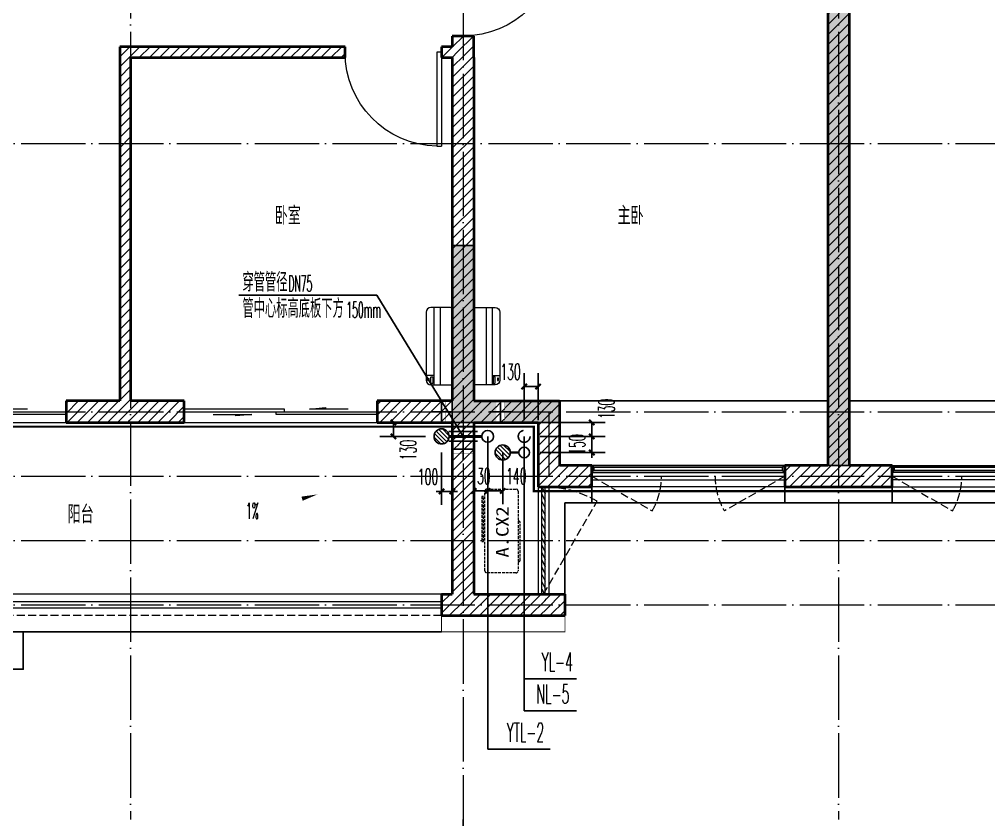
# Model space of a CAD drawing. Extents: x 27938 to 650306, y -92720 to 1524912.
# Drawn here: x 291881 to 300917, y 101806 to 109261 of the extents above; entities that cross this region are included whole.
import ezdxf

# ---------------------------------------------------------------- set-up
doc = ezdxf.new("R2010")
doc.units = 0
doc.header["$LTSCALE"] = 1000
doc.header["$MEASUREMENT"] = 0
doc.linetypes.add('DASH', pattern=[0.35, 0.25, -0.1])
doc.linetypes.add('DOTE', pattern=[2.42, 2, -0.2, 0.02, -0.2])
for name, color, linetype in [('3-栏杆1', 135, 'Continuous'), ('3.5方案汇报，与郭总、侯月琴确定户型_t8$0$2020.03.04 -1安徽标准化洋房户型(UA）_t8_t8$0$看线', 154, 'Continuous'), ('AXIS', 3, 'Continuous'), ('COLUMN', 9, 'Continuous'), ('DIM_凝结', 3, 'Continuous'), ('DIM_阳台', 132, 'Continuous'), ('DIM_雨水', 3, 'Continuous'), ('EQUIP_地漏', 7, 'Continuous'), ('PIPE-凝结', 150, 'N'), ('PIPE-阳台', 132, 'YT'), ('PUB_TEXT', 4, 'Continuous'), ('TWT_DIM', 3, 'Continuous'), ('VALVE_不分区给水', 7, 'Continuous'), ('VPIPE-凝结', 150, 'Continuous'), ('VPIPE-阳台', 132, 'YT'), ('VPIPE-雨水', 4, 'DASH'), ('保温', 6, 'Continuous'), ('机电标识类', 1, 'Continuous'), ('看线', 251, 'Continuous')]:
    doc.layers.add(name, color=color, linetype=linetype)
for name, color, linetype, lineweight in [('DOTE', 19, 'DOTE', 9), ('PUB_HATCH', 8, 'Continuous', 9), ('WALL', 9, 'Continuous', 40), ('WINDOW', 8, 'Continuous', 15), ('平面-排水沟', 86, 'Continuous', 15), ('平面-栏杆', 135, 'Continuous', 15), ('平面-看线', 45, 'Continuous', 15), ('平面-空调室内机', 176, 'Continuous', 9), ('平面-空调预留孔', 173, 'Continuous', 15), ('空调', 76, 'Continuous', 13)]:
    doc.layers.add(name, color=color, linetype=linetype, lineweight=lineweight)
doc.styles.add('_TCH_DIM', font='SIMPLEX.shx', dxfattribs={"width": 0.6, "oblique": 10, "bigfont": 'hztxt.shx'})
doc.styles.add('_TCH_DIM_T3', font='SIMPLEX.shx', dxfattribs={"width": 0.494118, "bigfont": 'GBCBIG.shx'})
doc.styles.add('_TWT_SERIAL', font='simplex.shx', dxfattribs={"width": 0.6, "oblique": 10, "height": 3, "bigfont": 'aadri.shx'})
doc.styles.get("Standard").update_dxf_attribs({"font": 'gbenor.shx', "bigfont": 'gbcbig.shx'})
doc.styles.add('黑体', font='simhei.ttf')
doc.linetypes.add('N', pattern='A,3,-0.2,["N",Standard,S=0.25,R=0,X=-0.1,Y=-0.115],-0.2', length=3.4)
doc.linetypes.add('YT', pattern='A,3,-0.2,["YT",Standard,S=0.25,R=0,X=-0.1,Y=-0.115],-0.35', length=3.55)
doc.dimstyles.new('_TCH_ARCH&&50', dxfattribs={"dimtxt": 157.5, "dimasz": 50, "dimexe": 125, "dimexo": 150, "dimgap": 58.75, "dimtad": 1, "dimdec": 0, "dimzin": 0, "dimdsep": 46, "dimtxsty": '_TCH_DIM_T3', "dimblk": 'ARCHTICK', "dimcen": 0.09, "dimclrt": 7, "dimazin": 0, "dimtfac": 1, "dimtdec": 0, "dimtix": 1, "dimtmove": 2, "dimatfit": 3, "dimldrblk": 'ARCHTICK', "dimfxl": 1, "dimtolj": 1, "dimtzin": 0, "dimarcsym": 0})
doc.dimstyles.new('_TWT_ARCH&&50', dxfattribs={"dimtxt": 148.75, "dimasz": 50, "dimexe": 125, "dimexo": 150, "dimgap": 63.125, "dimtad": 1, "dimdec": 0, "dimzin": 0, "dimdsep": 46, "dimtxsty": '_TCH_DIM_T3', "dimblk": 'ARCHTICK', "dimcen": 0.09, "dimclrt": 7, "dimazin": 2, "dimtfac": 1, "dimtdec": 0, "dimtix": 1, "dimtmove": 2, "dimatfit": 3, "dimfxl": 1, "dimtolj": 1, "dimtzin": 0, "dimarcsym": 0})
pattern_1 = [(45, (0, 47.75), (-47.022601, 47.022601), [])]

# ---------------------------------------------------------------- blocks, each defined once
blk = doc.blocks.new('FGDGDRGSDGDG')
at = {"layer": 'DOTE', "linetype": 'DOTE', "ltscale": 0.3}
for p, q in [((510982.5, 529998.5), (510982.5, 513948.5)), ((517582.5, 529998.5), (517582.5, 513948.5)), ((514082.5, 522348.5), (514082.5, 513948.5)), ((488182.5, 520248.5), (546982.5, 520248.5)), ((488182.5, 517748.5), (546982.5, 517748.5)), ((514882.5, 517748.5), (514882.5, 517148.5)), ((488182.5, 517148.5), (546982.5, 517148.5)), ((488182.5, 516548.5), (546982.5, 516548.5)), ((488182.5, 515948.5), (546982.5, 515948.5))]:
    blk.add_line(p, q, dxfattribs=at)
blk = doc.blocks.new('gdfgdgdgr')
at = {"layer": 'PUB_HATCH'}
blk.add_hatch(color=256, dxfattribs=at).paths.add_polyline_path([(502077.6, 521913.9), (501277.6, 521913.9), (501277.6, 523363.9), (501077.6, 523363.9), (501077.6, 521713.9), (502077.6, 521713.9)])
at = {"layer": 'COLUMN', "color": 8}
for p, q in [((501277.6, 523363.9), (501077.6, 523363.9)), ((501077.6, 523363.9), (501077.6, 521713.9)), ((501277.6, 521913.9), (501277.6, 523363.9)), ((502077.6, 521913.9), (501277.6, 521913.9)), ((502077.6, 521713.9), (502077.6, 521913.9)), ((501077.6, 521713.9), (502077.6, 521713.9))]:
    blk.add_line(p, q, dxfattribs=at)
blk = doc.blocks.new('ferre')
at = {"layer": '平面-空调预留孔', "color": 0, "linetype": 'DASH', "ltscale": 0.1}
for p, q in [((93392.7, 115403.5), (93392.7, 115393.5)), ((93765.6, 115393.5), (93765.6, 115403.5)), ((93402.7, 115383.5), (93755.6, 115383.5))]:
    blk.add_line(p, q, dxfattribs=at)
blk.add_lwpolyline([(94045.9, 115403.5), (93305.9, 115403.5, -0.414214), (93285.9, 115423.5), (93285.9, 115693.5, -0.414214), (93305.9, 115713.5), (94045.9, 115713.5, -0.414214), (94065.9, 115693.5), (94065.9, 115423.5, -0.414214)], format="xyb", close=True, dxfattribs=at)
blk.add_lwpolyline([(93996.7, 115742.6), (93576.8, 115742.6), (93576.8, 115727.5), (93996.7, 115727.5)], close=True, dxfattribs=at)
for centre, start, end in [((93402.7, 115393.5), 180, 270), ((93755.6, 115393.5), 270, 0)]:
    blk.add_arc(centre, 10, start, end, dxfattribs=at)
at = {"layer": '平面-空调预留孔', "color": 0, "linetype": 'DASH', "ltscale": 0.1, "style": '黑体', "width": 1.2}
blk.add_text('A.CX2', height=117.05, dxfattribs=at).set_placement((93428.3, 115492.1))
blk = doc.blocks.new('fergve')
at = {"layer": '平面-空调预留孔', "color": 8, "linetype": 'DASH', "ltscale": 0.1}
blk.add_blockref('ferre', (25670, -60415.8), dxfattribs=at)
blk = doc.blocks.new('dongkong')
at = {"color": 0}
blk.add_wipeout([(-603756, 210771), (-603756, 210570.8), (-603836, 210570.8), (-603836, 210771)], dxfattribs=at)
at = {"layer": '机电标识类', "color": 0, "linetype": 'DASH', "ltscale": 400}
for p, q in [((-603796, 210771), (-603796, 210570.8)), ((-603896, 210670.7), (-603696, 210670.7))]:
    blk.add_line(p, q, dxfattribs=at)
at = {"layer": '空调', "color": 0, "linetype": 'DASH', "const_width": 2}
blk.add_lwpolyline([(-603756, 210771), (-603756, 210570.8), (-603836, 210570.8), (-603836, 210771)], close=True, dxfattribs=at)
blk = doc.blocks.new('A$C001338C2')
at = {"color": 0}
for p, q in [((0, 249), (0, 22)), ((845, 304), (55, 304)), ((109, 215), (109, 304)), ((900, 22), (900, 249)), ((22, 0), (878, 0))]:
    blk.add_line(p, q, dxfattribs=at)
at = {"color": 0, "lineweight": 5}
for p, q in [((900, 215), (0, 215)), ((900, 143), (0, 143))]:
    blk.add_line(p, q, dxfattribs=at)
at = {"color": 0}
for points in [[(89, 226), (22, 226, -0.414214), (17, 232), (17, 243, -0.414214), (22, 249), (89, 249, -0.414214), (95, 243), (95, 232, -0.414214)], [(73, 275), (57, 275, -0.414214), (51, 281), (51, 283, -0.414214), (57, 289), (73, 289, -0.414214), (79, 283), (79, 281, -0.414214)]]:
    blk.add_lwpolyline(points, format="xyb", close=True, dxfattribs=at)
for centre, radius, start, end in [((55, 249), 55, 90, 180), ((845, 249), 55, 360, 90), ((22, 22), 22, 180, 270), ((878, 22), 22, 270, 360)]:
    blk.add_arc(centre, radius, start, end, dxfattribs=at)
blk = doc.blocks.new('A$C6C4C4DE5')
at = {"layer": '保温', "linetype": 'ByBlock', "ltscale": 10}
h = blk.add_hatch(dxfattribs=at)
h.set_pattern_fill('AR-HBONE', color=251, scale=55)
h.set_pattern_definition([(45, (-445516.58, -596648.81), (0, 47.4157523), [100.584, -33.528]), (135, (-445492.87, -596625.102), (3e-15, 47.4157523), [100.584, -33.528])])
edge = h.paths.add_edge_path()
edge.add_line((200, 5200), (200.1, 7800))
edge.add_line((200.1, 7800), (0.1, 7800))
edge.add_line((0.1, 7800), (0, 5200))
edge.add_line((0, 5200), (200, 5200))
h = blk.add_hatch(dxfattribs=at)
h.set_pattern_fill('AR-HBONE', color=251, scale=55)
h.set_pattern_definition([(45, (-445516.58, -596648.81), (0, 47.4157523), [100.584, -33.528]), (135, (-445492.87, -596625.102), (3e-15, 47.4157523), [100.584, -33.528])])
edge = h.paths.add_edge_path()
edge.add_line((900, 5000), (900, 5200))
edge.add_line((900, 5200), (-700, 5200))
edge.add_line((-700, 5200), (-700, 5000))
edge.add_line((-700, 5000), (900, 5000))
at = {"layer": '保温', "linetype": 'Continuous', "ltscale": 10}
h = blk.add_hatch(dxfattribs=at)
h.set_pattern_fill('HEX', color=251, scale=10, angle=90, style=0)
h.set_pattern_definition([(90, (-503782.47, -516048.461), (-16.49778, 1e-15), [9.525, -19.05]), (210, (-503782.47, -516048.461), (8.24889, -14.2874966), [9.525, -19.05]), (150, (-503782.47, -516038.936), (-8.24889, -14.2874966), [9.525, -19.05])])
edge = h.paths.add_edge_path()
edge.add_line((200, 5000), (0, 5000))
edge.add_line((0, 5000), (0.1, 0))
edge.add_line((0.1, 0), (200.1, 0))
edge.add_line((200.1, 0), (200, 5000))
at = {"layer": '保温', "color": 251, "linetype": 'ByBlock', "ltscale": 10}
for p, q in [((0, 7800), (200, 7800)), ((0, 5000), (200, 5000)), ((0, 0), (200, 0))]:
    blk.add_line(p, q, dxfattribs=at)
blk = doc.blocks.new('$VALVE$00000533')
at = {"ltscale": 0.5, "const_width": 25}
for points in [[(-225, 75), (225, 75)], [(-225, -75), (225, -75)]]:
    blk.add_lwpolyline(points, dxfattribs=at)
blk = doc.blocks.new('_ArchTick')
at = {"color": 0, "linetype": 'ByBlock', "const_width": 0.4}
blk.add_lwpolyline([(-0.5, -0.5), (0.5, 0.5)], dxfattribs=at)
blk = doc.blocks.new('*D503')
at = {"layer": 'Defpoints', "color": 0}
for p in [(295367.4, 105505.7), (295816.6, 105505.7), (295816.6, 105375.9)]:
    blk.add_point(p, dxfattribs=at)
at = {"layer": 'TWT_DIM', "color": 0, "lineweight": -2}
for p, q in [((295666.6, 105505.7), (295242.4, 105505.7)), ((295367.4, 105375.9), (295367.4, 105505.7)), ((295666.6, 105375.9), (295242.4, 105375.9))]:
    blk.add_line(p, q, dxfattribs=at)
at = {"layer": 'TWT_DIM', "color": 0, "lineweight": -2, "xscale": 50, "yscale": 50, "zscale": 50}
for p, rotation in [((295367.4, 105505.7), 90), ((295367.4, 105375.9), 270)]:
    blk.add_blockref('_ArchTick', p, dxfattribs=dict(at, rotation=rotation))
at = {"layer": 'TWT_DIM', "color": 7, "insert": (295504.9, 105249.2), "char_height": 148.75, "attachment_point": 5, "rotation": 90, "style": '_TCH_DIM_T3'}
blk.add_mtext('\\A1;130', dxfattribs=at)
blk = doc.blocks.new('*D504')
at = {"layer": 'Defpoints', "color": 0}
for p in [(295816.6, 105375.9), (295916.6, 105375.9), (295916.6, 104863.3)]:
    blk.add_point(p, dxfattribs=at)
at = {"layer": 'TWT_DIM', "color": 0, "lineweight": -2}
for p, q in [((295816.6, 105225.9), (295816.6, 104738.3)), ((295916.6, 105225.9), (295916.6, 104738.3)), ((295816.6, 104863.3), (295766.6, 104863.3)), ((295816.6, 104863.3), (295916.6, 104863.3)), ((295916.6, 104863.3), (295966.6, 104863.3))]:
    blk.add_line(p, q, dxfattribs=at)
at = {"layer": 'TWT_DIM', "color": 0, "lineweight": -2, "xscale": 50, "yscale": 50, "zscale": 50}
blk.add_blockref('_ArchTick', (295816.6, 104863.3), dxfattribs=at)
at = {"layer": 'TWT_DIM', "color": 0, "lineweight": -2, "xscale": 50, "yscale": 50, "zscale": 50, "rotation": 180}
blk.add_blockref('_ArchTick', (295916.6, 104863.3), dxfattribs=at)
at = {"layer": 'TWT_DIM', "color": 7, "insert": (295690, 105000.8), "char_height": 148.75, "attachment_point": 5, "style": '_TCH_DIM_T3'}
blk.add_mtext('\\A1;100', dxfattribs=at)
blk = doc.blocks.new('*D505')
at = {"layer": 'Defpoints', "color": 0}
for p in [(296246.6, 105375.9), (296386.6, 105375.9), (296386.6, 104868.4)]:
    blk.add_point(p, dxfattribs=at)
at = {"layer": 'TWT_DIM', "color": 0, "lineweight": -2}
for p, q in [((296246.6, 105225.9), (296246.6, 104743.4)), ((296386.6, 105225.9), (296386.6, 104743.4)), ((296246.6, 104868.4), (296386.6, 104868.4))]:
    blk.add_line(p, q, dxfattribs=at)
at = {"layer": 'TWT_DIM', "color": 0, "lineweight": -2, "xscale": 50, "yscale": 50, "zscale": 50, "rotation": 180}
blk.add_blockref('_ArchTick', (296246.6, 104868.4), dxfattribs=at)
at = {"layer": 'TWT_DIM', "color": 0, "lineweight": -2, "xscale": 50, "yscale": 50, "zscale": 50}
blk.add_blockref('_ArchTick', (296386.6, 104868.4), dxfattribs=at)
at = {"layer": 'TWT_DIM', "color": 7, "insert": (296513.2, 105005.9), "char_height": 148.75, "attachment_point": 5, "style": '_TCH_DIM_T3'}
blk.add_mtext('\\A1;140', dxfattribs=at)
blk = doc.blocks.new('*D506')
at = {"layer": 'Defpoints', "color": 0}
for p in [(296116.6, 105375.9), (296246.6, 105375.9), (296246.6, 104868.4)]:
    blk.add_point(p, dxfattribs=at)
at = {"layer": 'TWT_DIM', "color": 0, "lineweight": -2}
for p, q in [((296116.6, 105225.9), (296116.6, 104743.4)), ((296246.6, 105225.9), (296246.6, 104743.4)), ((296116.6, 104868.4), (296246.6, 104868.4))]:
    blk.add_line(p, q, dxfattribs=at)
at = {"layer": 'TWT_DIM', "color": 0, "lineweight": -2, "xscale": 50, "yscale": 50, "zscale": 50, "rotation": 180}
blk.add_blockref('_ArchTick', (296116.6, 104868.4), dxfattribs=at)
at = {"layer": 'TWT_DIM', "color": 0, "lineweight": -2, "xscale": 50, "yscale": 50, "zscale": 50}
blk.add_blockref('_ArchTick', (296246.6, 104868.4), dxfattribs=at)
at = {"layer": 'TWT_DIM', "color": 7, "insert": (296179.6, 105005.9), "char_height": 148.75, "attachment_point": 5, "style": '_TCH_DIM_T3'}
blk.add_mtext('\\A1;130', dxfattribs=at)
blk = doc.blocks.new('*D507')
at = {"layer": 'Defpoints', "color": 0}
for p in [(296716.6, 105840.6), (296586.6, 105375.9), (296716.6, 105375.9)]:
    blk.add_point(p, dxfattribs=at)
at = {"layer": 'TWT_DIM', "color": 0, "lineweight": -2}
for p, q in [((296586.6, 105525.9), (296586.6, 105965.6)), ((296716.6, 105525.9), (296716.6, 105965.6)), ((296586.6, 105840.6), (296716.6, 105840.6))]:
    blk.add_line(p, q, dxfattribs=at)
at = {"layer": 'TWT_DIM', "color": 0, "lineweight": -2, "xscale": 50, "yscale": 50, "zscale": 50, "rotation": 180}
blk.add_blockref('_ArchTick', (296586.6, 105840.6), dxfattribs=at)
at = {"layer": 'TWT_DIM', "color": 0, "lineweight": -2, "xscale": 50, "yscale": 50, "zscale": 50}
blk.add_blockref('_ArchTick', (296716.6, 105840.6), dxfattribs=at)
at = {"layer": 'TWT_DIM', "color": 7, "insert": (296460, 105978.1), "char_height": 148.75, "attachment_point": 5, "style": '_TCH_DIM_T3'}
blk.add_mtext('\\A1;130', dxfattribs=at)
blk = doc.blocks.new('*D508')
at = {"layer": 'Defpoints', "color": 0}
for p in [(296586.6, 105375.9), (297217.5, 105375.9), (296586.6, 105225.9)]:
    blk.add_point(p, dxfattribs=at)
at = {"layer": 'TWT_DIM', "color": 0, "lineweight": -2}
for p, q in [((296736.6, 105375.9), (297342.5, 105375.9)), ((297217.5, 105375.9), (297217.5, 105425.9)), ((297217.5, 105225.9), (297217.5, 105375.9)), ((296736.6, 105225.9), (297342.5, 105225.9)), ((297217.5, 105225.9), (297217.5, 105175.9))]:
    blk.add_line(p, q, dxfattribs=at)
at = {"layer": 'TWT_DIM', "color": 0, "lineweight": -2, "xscale": 50, "yscale": 50, "zscale": 50}
for p, rotation in [((297217.5, 105375.9), 270), ((297217.5, 105225.9), 90)]:
    blk.add_blockref('_ArchTick', p, dxfattribs=dict(at, rotation=rotation))
at = {"layer": 'TWT_DIM', "color": 7, "insert": (297080, 105300.9), "char_height": 148.75, "attachment_point": 5, "rotation": 90, "style": '_TCH_DIM_T3'}
blk.add_mtext('\\A1;150', dxfattribs=at)
blk = doc.blocks.new('*D509')
at = {"layer": 'Defpoints', "color": 0}
for p in [(296586.6, 105505.9), (297217.5, 105505.9), (296586.6, 105375.9)]:
    blk.add_point(p, dxfattribs=at)
at = {"layer": 'TWT_DIM', "color": 0, "lineweight": -2}
for p, q in [((296736.6, 105505.9), (297342.5, 105505.9)), ((297217.5, 105375.9), (297217.5, 105505.9)), ((296736.6, 105375.9), (297342.5, 105375.9))]:
    blk.add_line(p, q, dxfattribs=at)
at = {"layer": 'TWT_DIM', "color": 0, "lineweight": -2, "xscale": 50, "yscale": 50, "zscale": 50}
for p, rotation in [((297217.5, 105505.9), 90), ((297217.5, 105375.9), 270)]:
    blk.add_blockref('_ArchTick', p, dxfattribs=dict(at, rotation=rotation))
at = {"layer": 'TWT_DIM', "color": 7, "insert": (297355, 105632.5), "char_height": 148.75, "attachment_point": 5, "rotation": 90, "style": '_TCH_DIM_T3'}
blk.add_mtext('\\A1;130', dxfattribs=at)
blk = doc.blocks.new('*D537')
at = {"layer": 'AXIS', "color": 0, "lineweight": -2}
for p, q in [((299516.6, 101655.9), (299516.6, 100430.9)), ((303016.6, 101655.9), (303016.6, 100430.9)), ((299516.6, 100555.9), (303016.6, 100555.9))]:
    blk.add_line(p, q, dxfattribs=at)
at = {"layer": 'Defpoints', "color": 0}
for p in [(299516.6, 101805.9), (303016.6, 101805.9), (303016.6, 100555.9)]:
    blk.add_point(p, dxfattribs=at)
at = {"layer": 'AXIS', "color": 0, "lineweight": -2, "xscale": 50, "yscale": 50, "zscale": 50, "rotation": 180}
blk.add_blockref('_ArchTick', (299516.6, 100555.9), dxfattribs=at)
at = {"layer": 'AXIS', "color": 0, "lineweight": -2, "xscale": 50, "yscale": 50, "zscale": 50}
blk.add_blockref('_ArchTick', (303016.6, 100555.9), dxfattribs=at)
at = {"layer": 'AXIS', "color": 7, "insert": (301266.6, 100693.4), "char_height": 157.5, "attachment_point": 5, "style": '_TCH_DIM_T3'}
blk.add_mtext('\\A1;3500', dxfattribs=at)
blk = doc.blocks.new('$TwtSys$00000141')
for p, q in [((-141, 12), (-15, 138)), ((-141, 12), (-15, 138)), ((-131, -53), (53, 131)), ((-131, -53), (53, 131)), ((-100, -100), (100, 100)), ((-100, -100), (100, 100)), ((-49, -131), (131, 49)), ((-49, -131), (131, 49)), ((17, -138), (138, -17)), ((17, -138), (138, -17))]:
    blk.add_line(p, q)
blk.add_circle((0, 0), 141)
blk.add_circle((0, 0), 141)
blk = doc.blocks.new('$WINLIB2D$00000001')
at = {"color": 0}
for points in [[(-0.5, 0.5), (-0.5, -0.5)], [(-0.5, 0.5), (0.5, 0.5)], [(0.5, -0.5), (0.5, 0.5)], [(0.5, 0.1667), (-0.5, 0.1667)], [(0.5, -0.1667), (-0.5, -0.1667)], [(-0.5, -0.5), (0.5, -0.5)]]:
    blk.add_lwpolyline(points, dxfattribs=at)
blk = doc.blocks.new('$DorLib2D$00000131')
at = {"color": 0, "linetype": 'Continuous'}
for p, q in [((0.15, 0.125), (0.2319, 0.1973)), ((0.2319, 0.1973), (0.2319, 0.125)), ((-0.5, 0.125), (-0.5, 0)), ((0.0192, 0.125), (-0.5, 0.125)), ((0.0192, 0), (0.0192, 0.125)), ((0.35, 0.125), (0.15, 0.125)), ((-0.5, 0), (0.0192, 0)), ((-0.024, 0), (0.5, 0)), ((-0.024, -0.125), (-0.024, 0)), ((0.5, 0), (0.5, -0.125)), ((-0.35, -0.125), (-0.15, -0.125)), ((-0.2319, -0.1973), (-0.2319, -0.125)), ((-0.15, -0.125), (-0.2319, -0.1973)), ((0.5, -0.125), (-0.024, -0.125))]:
    blk.add_line(p, q, dxfattribs=at)
blk = doc.blocks.new('$DorLib2D$00000001')
for p, q in [((0.45, 0.975), (0.5, 0.975)), ((0.45, 0), (0.45, 0.975)), ((0.5, 0), (0.5, 0.975)), ((0.5, 0), (0.45, 0))]:
    blk.add_line(p, q)
at = {"lineweight": 13}
blk.add_arc((0.475, 0), 0.975, 91.4693, 180, dxfattribs=at)
blk = doc.blocks.new('$WINLIB2D$00000039')
at = {"color": 0}
for points in [[(-0.5, 0.5), (-0.5, -0.5)], [(0.5, 0.5), (-0.5, 0.5)], [(0.5, -0.5), (0.5, 0.5)], [(-0.5, 0.1667), (0.5, 0.1667)], [(-0.3839, -0.1667), (-0.448, 0.1667)], [(-0.3159, -0.1667), (-0.38, 0.1667)], [(-0.2479, -0.1667), (-0.312, 0.1667)], [(-0.1799, -0.1667), (-0.244, 0.1667)], [(-0.1119, -0.1667), (-0.176, 0.1667)], [(-0.0439, -0.1667), (-0.108, 0.1667)], [(0.0241, -0.1667), (-0.04, 0.1667)], [(0.0921, -0.1667), (0.028, 0.1667)], [(0.16, -0.1667), (0.0959, 0.1667)], [(0.228, -0.1667), (0.1639, 0.1667)], [(0.296, -0.1667), (0.2319, 0.1667)], [(0.364, -0.1667), (0.2999, 0.1667)], [(0.432, -0.1667), (0.3679, 0.1667)], [(0.5, -0.1667), (0.4359, 0.1667)], [(-0.4519, -0.1667), (-0.5, 0.0836)], [(-0.5, -0.1667), (0.5, -0.1667)], [(0.5, -0.5), (-0.5, -0.5)]]:
    blk.add_lwpolyline(points, dxfattribs=at)

msp = doc.modelspace()

# ---------------------------------------------------------------- hatches: boundary and pattern name
at = {"layer": 'PUB_HATCH'}
h = msp.add_hatch(dxfattribs=at)
h.set_pattern_fill('普通砖', color=256, scale=50, style=0)
h.set_pattern_definition(pattern_1)
h.paths.add_polyline_path([(299516.6, 110205.9), (299416.6, 110105.9), (299416.6, 105105.9), (299516.6, 105039.2), (299616.6, 105105.9), (299616.6, 110105.9)])
h = msp.add_hatch(dxfattribs=at)
h.set_pattern_fill('普通砖', color=256, scale=50, style=0)
h.set_pattern_definition(pattern_1)
h.paths.add_polyline_path([(296116.6, 108905.9), (296116.6, 109105.9), (295916.6, 109105.9), (295916.6, 109005.9), (295983.2, 108939.2)])
h = msp.add_hatch(dxfattribs=at)
h.set_pattern_fill('普通砖', color=256, scale=50, style=0)
h.set_pattern_definition(pattern_1)
h.paths.add_polyline_path([(292916.6, 108905.9), (294916.6, 108905.9), (294916.6, 109005.9), (292816.6, 109005.9)])
h = msp.add_hatch(dxfattribs=at)
h.set_pattern_fill('普通砖', color=256, scale=50, style=0)
h.set_pattern_definition(pattern_1)
h.paths.add_polyline_path([(292916.6, 108905.9), (292816.6, 109005.9), (292816.6, 105705.9), (292883.2, 105639.2), (292916.6, 105705.9)])
h = msp.add_hatch(dxfattribs=at)
h.set_pattern_fill('普通砖', color=256, scale=50, style=0)
h.set_pattern_definition(pattern_1)
h.paths.add_polyline_path([(295916.6, 109005.9), (295816.6, 109005.9), (295816.6, 108905.9), (295916.6, 108905.9), (295983.2, 108939.2)])
h = msp.add_hatch(dxfattribs=at)
h.set_pattern_fill('普通砖', color=256, scale=50, style=0)
h.set_pattern_definition(pattern_1)
h.paths.add_polyline_path([(292816.6, 105705.9), (292316.6, 105705.9), (292316.6, 105505.9), (292916.6, 105505.9), (292883.2, 105639.2)])
h = msp.add_hatch(dxfattribs=at)
h.set_pattern_fill('普通砖', color=256, scale=50, style=0)
h.set_pattern_definition(pattern_1)
h.paths.add_polyline_path([(292916.6, 105505.9), (293416.6, 105505.9), (293416.6, 105705.9), (292916.6, 105705.9), (292883.2, 105639.2)])
h = msp.add_hatch(dxfattribs=at)
h.set_pattern_fill('普通砖', color=256, scale=50, style=0)
h.set_pattern_definition(pattern_1)
h.paths.add_polyline_path([(296916.6, 105705.9), (296716.6, 105505.9), (296716.6, 105005.9), (296816.6, 105005.9), (296916.6, 105105.9)])
h = msp.add_hatch(dxfattribs=at)
h.set_pattern_fill('普通砖', color=256, scale=50, style=0)
h.set_pattern_definition(pattern_1)
h.paths.add_polyline_path([(296816.6, 104905.9), (297216.6, 104905.9), (297216.6, 105105.9), (296916.6, 105105.9), (296816.6, 105005.9)])
h = msp.add_hatch(dxfattribs=at)
h.set_pattern_fill('普通砖', color=256, scale=50, style=0)
h.set_pattern_definition(pattern_1)
h.paths.add_polyline_path([(299416.6, 105105.9), (299016.6, 105105.9), (299016.6, 104905.9), (299516.6, 104905.9), (299516.6, 105039.2)])
h = msp.add_hatch(dxfattribs=at)
h.set_pattern_fill('普通砖', color=256, scale=50, style=0)
h.set_pattern_definition(pattern_1)
h.paths.add_polyline_path([(299516.6, 104905.9), (300016.6, 104905.9), (300016.6, 105105.9), (299616.6, 105105.9), (299516.6, 105039.2)])
h = msp.add_hatch(dxfattribs=at)
h.set_pattern_fill('普通砖', color=256, scale=50, style=0)
h.set_pattern_definition(pattern_1)
h.paths.add_polyline_path([(296716.6, 105005.9), (296716.6, 104905.9), (296816.6, 104905.9), (296816.6, 105005.9)])
h = msp.add_hatch(dxfattribs=at)
h.set_pattern_fill('普通砖', color=256, scale=50, style=0)
h.set_pattern_definition(pattern_1)
h.paths.add_polyline_path([(295816.6, 103705.9), (296016.6, 103705.9), (296016.6, 103839.2), (295916.6, 103905.9), (295816.6, 103905.9)])
h = msp.add_hatch(dxfattribs=at)
h.set_pattern_fill('普通砖', color=256, scale=50, style=0)
h.set_pattern_definition(pattern_1)
h.paths.add_polyline_path([(296016.6, 103839.2), (296016.6, 103705.9), (296816.6, 103705.9), (296783.2, 103839.2), (296716.6, 103905.9), (296116.6, 103905.9)])
h = msp.add_hatch(dxfattribs=at)
h.set_pattern_fill('普通砖', color=256, scale=50, style=0)
h.set_pattern_definition(pattern_1)
h.paths.add_polyline_path([(296816.6, 103905.9), (296716.6, 103905.9), (296783.2, 103839.2)])
h = msp.add_hatch(dxfattribs=at)
h.set_pattern_fill('普通砖', color=256, scale=50, style=0)
h.set_pattern_definition(pattern_1)
h.paths.add_polyline_path([(296783.2, 103839.2), (296816.6, 103705.9), (296966.6, 103705.9), (296966.6, 103905.9), (296816.6, 103905.9)])

# ---------------------------------------------------------------- linework, layer by layer
at = {"color": 8, "linetype": 'DASH', "ltscale": 0.8, "const_width": 20}
msp.add_lwpolyline([(302356.4, 104865.9), (299516.4, 104865.9)], dxfattribs=at)
at = {"color": 8, "const_width": 8}
msp.add_lwpolyline([(296966.6, 103705.9), (296966.6, 103555.9), (295816.6, 103555.9), (295816.6, 103705.9)], dxfattribs=at)
at = {"layer": '3-栏杆1', "color": 8}
for p, q in [((297236.8, 105088.1), (297216.6, 105105.9)), ((297216.6, 105105.9), (297236.8, 105088.1)), ((298996.3, 105088.1), (299016.6, 105105.9)), ((299016.6, 105105.9), (298996.3, 105088.1)), ((300036.8, 105088.1), (300016.6, 105105.9)), ((300016.6, 105105.9), (300036.8, 105088.1)), ((297236.8, 105058.8), (297216.6, 105038.9)), ((297216.6, 105038.9), (297236.8, 105058.8)), ((297236.8, 105088.1), (297236.8, 105058.8)), ((297236.8, 105088), (298996.3, 105088)), ((298996.3, 105058.8), (297236.8, 105058.7)), ((298996.3, 105088.1), (298996.3, 105058.8)), ((299016.6, 105038.9), (298996.3, 105058.8)), ((300016.6, 105038.9), (300036.8, 105058.8)), ((300036.8, 105088.1), (300036.8, 105058.8)), ((301796.3, 105088), (300036.8, 105088)), ((300036.8, 105058.8), (301796.3, 105058.7))]:
    msp.add_line(p, q, dxfattribs=at)
at = {"layer": '3.5方案汇报，与郭总、侯月琴确定户型_t8$0$2020.03.04 -1安徽标准化洋房户型(UA）_t8_t8$0$看线', "color": 8, "ltscale": 10}
for p, q in [((296916.6, 105705.9), (299416.6, 105705.9)), ((302116.6, 105705.9), (299616.6, 105705.9))]:
    msp.add_line(p, q, dxfattribs=at)
at = {"layer": 'AXIS'}
msp.add_line((296016.6, 101805.9), (296016.6, 99805.9), dxfattribs=at)
at = {"layer": 'DIM_凝结'}
for p, q in [((295212.1, 106690.3), (293925, 106690.3)), ((296586.6, 105225.9), (296586.6, 102818.1)), ((296586.6, 102818.1), (297075, 102818.1))]:
    msp.add_line(p, q, dxfattribs=at)
at = {"layer": 'DIM_阳台'}
for p, q in [((296246.6, 105375.9), (296246.6, 102461.9)), ((296246.6, 102461.9), (296828.6, 102461.9))]:
    msp.add_line(p, q, dxfattribs=at)
at = {"layer": 'DIM_雨水'}
for p, q in [((296586.6, 105375.9), (296586.6, 103118.7)), ((296586.6, 103118.7), (297075.7, 103118.7))]:
    msp.add_line(p, q, dxfattribs=at)
at = {"layer": 'PIPE-凝结', "ltscale": 0.5, "const_width": 22.5}
msp.add_lwpolyline([(296536.6, 105225.9), (296457.1, 105225.9)], dxfattribs=at)
at = {"layer": 'VPIPE-凝结'}
msp.add_circle((296586.6, 105225.9), 50, dxfattribs=at)
at = {"layer": 'VPIPE-阳台'}
msp.add_circle((296246.6, 105375.9), 55, dxfattribs=at)
at = {"layer": 'VPIPE-雨水'}
msp.add_circle((296586.6, 105375.9), 55, dxfattribs=at)
at = {"layer": 'WALL', "color": 8}
for p, q in [((299416.6, 110105.9), (299416.6, 105105.9)), ((299616.6, 110105.9), (299616.6, 105105.9)), ((296116.6, 109105.9), (295916.6, 109105.9)), ((295916.6, 109105.9), (295916.6, 109005.9)), ((296116.6, 108905.9), (296116.6, 109105.9)), ((294916.6, 109005.9), (292816.6, 109005.9)), ((292816.6, 109005.9), (292816.6, 105705.9)), ((294916.6, 108905.9), (294916.6, 109005.9)), ((295916.6, 109005.9), (295816.6, 109005.9)), ((295816.6, 109005.9), (295816.6, 108905.9)), ((292916.6, 108905.9), (294916.6, 108905.9)), ((292916.6, 108905.9), (292916.6, 105705.9)), ((295816.6, 108905.9), (295916.6, 108905.9)), ((296116.6, 108905.9), (296116.6, 105705.9)), ((292816.6, 105705.9), (292316.6, 105705.9)), ((292316.6, 105705.9), (292316.6, 105505.9)), ((293416.6, 105705.9), (292916.6, 105705.9)), ((293416.6, 105505.9), (293416.6, 105705.9)), ((295216.6, 105705.9), (295216.6, 105505.9)), ((296916.6, 105705.9), (296916.6, 105105.9)), ((292316.6, 105505.9), (292916.6, 105505.9)), ((292916.6, 105505.9), (293416.6, 105505.9)), ((296716.6, 105505.9), (296716.6, 105005.9)), ((297216.6, 105105.9), (296916.6, 105105.9)), ((297216.6, 104905.9), (297216.6, 105105.9)), ((299416.6, 105105.9), (299016.6, 105105.9)), ((299016.6, 105105.9), (299016.6, 104905.9)), ((300016.6, 105105.9), (299616.6, 105105.9)), ((300016.6, 104905.9), (300016.6, 105105.9)), ((296716.6, 105005.9), (296716.6, 104905.9)), ((296716.6, 104905.9), (296816.6, 104905.9)), ((296816.6, 104905.9), (297216.6, 104905.9)), ((299016.6, 104905.9), (299516.6, 104905.9)), ((299516.6, 104905.9), (300016.6, 104905.9)), ((295816.6, 103905.9), (295916.6, 103905.9)), ((295816.6, 103905.9), (295816.6, 103705.9)), ((296116.6, 103905.9), (296716.6, 103905.9)), ((296716.6, 103905.9), (296816.6, 103905.9)), ((296816.6, 103905.9), (296966.6, 103905.9)), ((296966.6, 103905.9), (296966.6, 103705.9)), ((295816.6, 103705.9), (296016.6, 103705.9)), ((296016.6, 103705.9), (296816.6, 103705.9)), ((296816.6, 103705.9), (296966.6, 103705.9))]:
    msp.add_line(p, q, dxfattribs=at)
at = {"layer": 'WINDOW', "color": 8}
for p, q in [((289916.6, 105505.9), (292316.6, 105505.9)), ((293416.6, 105505.9), (295216.6, 105505.9))]:
    msp.add_line(p, q, dxfattribs=at)
at = {"layer": 'WINDOW', "color": 8, "linetype": 'DASH', "ltscale": 0.3}
for points in [[(297216.6, 105005.9), (297779.7, 104681.2, 0.131485), (297866.6, 105005.9)], [(297216.6, 105005.9), (297779.7, 104681.2, 0.131485), (297866.6, 105005.9)], [(299016.6, 105005.9), (298453.4, 104681.2, -0.131485), (298366.6, 105005.9)], [(299016.6, 105005.9), (298453.4, 104681.2, -0.131485), (298366.6, 105005.9)], [(300016.6, 105005.9), (300579.7, 104681.2, 0.131485), (300666.6, 105005.9)], [(300016.6, 105005.9), (300579.7, 104681.2, 0.131485), (300666.6, 105005.9)], [(296766.6, 103905.9), (297266.6, 104771.9, 0.131652), (296766.6, 104905.9)], [(296766.6, 103905.9), (297266.6, 104771.9, 0.131652), (296766.6, 104905.9)]]:
    msp.add_lwpolyline(points, format="xyb", dxfattribs=at)
at = {"layer": '平面-排水沟', "color": 8}
msp.add_lwpolyline([(294170.3, 104698.8, 0, 0, 0), (294660.4, 104835.9, 0, 40, 0), (294516, 104795.5, 0, 0, 0)], format="xyseb", dxfattribs=at)
at = {"layer": '平面-栏杆', "color": 8}
for p, q in [((295816.6, 103835.9), (289916.6, 103835.9)), ((295816.6, 103775.9), (289916.6, 103775.9))]:
    msp.add_line(p, q, dxfattribs=at)
at = {"layer": '平面-看线', "color": 8}
msp.add_line((295816.6, 103905.9), (289916.6, 103905.9), dxfattribs=at)
at = {"layer": '平面-看线', "color": 8, "linetype": 'DASH', "ltscale": 0.3}
msp.add_line((295816.6, 103705.9), (289916.6, 103705.9), dxfattribs=at)
at = {"layer": '看线', "color": 8, "ltscale": 0.5}
for points in [[(299016.6, 104905.9), (299016.6, 104755.9), (297216.6, 104755.9), (297216.6, 104905.9)], [(300016.6, 104905.9), (300016.6, 104755.9), (301816.6, 104755.9), (301816.6, 104905.9)], [(299516.6, 104755.9), (296966.6, 104755.9), (296966.6, 103905.9)], [(299516.6, 104755.9), (302066.6, 104755.9), (302066.6, 103905.9)], [(289916.6, 103555.9), (295816.6, 103555.9)], [(291916.6, 103555.9), (291916.6, 103205.9), (289916.6, 103205.9), (289916.6, 103555.9)]]:
    msp.add_lwpolyline(points, dxfattribs=at)

# ---------------------------------------------------------------- block references
msp.add_blockref('FGDGDRGSDGDG', (-218065.9, -412142.6))
at = {"color": 8}
for name, p in [('gdfgdgdgr', (-205160.8, -416208)), ('A$C6C4C4DE5', (299416.6, 105105.9))]:
    msp.add_blockref(name, p, dxfattribs=at)
at = {"layer": 'EQUIP_地漏', "xscale": 0.5, "yscale": -0.5, "zscale": 0.5, "rotation": 359.9999999999852}
msp.add_blockref('$TwtSys$00000141', (296386.6, 105225.9), dxfattribs=at)
at = {"layer": 'WINDOW', "color": 8}
for name, p, xscale, yscale, zscale, rotation in [('$DorLib2D$00000001', (296016.6, 109555.9), -900, 900, -900, 270), ('$DorLib2D$00000001', (295366.6, 108955.9), -900, 900, -900, 179.9999999875247), ('$WINLIB2D$00000001', (300916.6, 105005.9), -1800, 200, -1800, 180), ('$WINLIB2D$00000039', (296766.6, 104405.9), -1000, 100, -1000, 270)]:
    msp.add_blockref(name, p, dxfattribs=dict(at, xscale=xscale, yscale=yscale, zscale=zscale, rotation=rotation))
for name, p, xscale, yscale, zscale in [('$DorLib2D$00000131', (291116.6, 105605.9), 2400, 200, 2400), ('$DorLib2D$00000131', (294316.6, 105605.9), 1800, 200, 1800), ('$WINLIB2D$00000001', (298116.6, 105005.9), -1800, -200, -1800)]:
    msp.add_blockref(name, p, dxfattribs=dict(at, xscale=xscale, yscale=yscale, zscale=zscale))
at = {"layer": '平面-空调预留孔', "color": 8, "yscale": 0.800000000046565, "zscale": 0.800000000046565}
for p, xscale, rotation in [((295916.5, 105855.9), 0.800000000046565, 90.00000023343016), ((296116.7, 105855.9), -0.800000000046565, 269.9999997665698)]:
    msp.add_blockref('A$C001338C2', p, dxfattribs=dict(at, xscale=xscale, rotation=rotation))
at = {"layer": '平面-空调预留孔', "color": 8, "rotation": 90.00000000000001}
msp.add_blockref('fergve', (351517.7, -14850.9), dxfattribs=at)

# ---------------------------------------------------------------- texts
at = {"layer": 'DIM_凝结', "color": 7}
for s, height, style, width, p in [('穿管管径', 175, '_TCH_DIM', 0.6, (293960, 106725.3)), ('DN75', 148.75, '_TCH_DIM', 0.423529, (294387.2, 106725.3)), ('管中心标高底板下方', 175, '_TCH_DIM', 0.6, (293960, 106480.3)), ('150mm', 148.75, '_TCH_DIM', 0.423529, (294928.8, 106480.3)), ('NL-5', 175, '_TWT_SERIAL', 0.48, (296701.1, 102888.1))]:
    msp.add_text(s, height=height, dxfattribs=dict(at, style=style, width=width)).set_placement(p)
at = {"layer": 'DIM_阳台', "color": 7, "style": '_TWT_SERIAL', "width": 0.48}
msp.add_text('YTL-2', height=175, dxfattribs=at).set_placement((296423.5, 102531.9))
at = {"layer": 'DIM_雨水', "color": 7, "style": '_TWT_SERIAL', "width": 0.48}
msp.add_text('YL-4', height=175, dxfattribs=at).set_placement((296748.7, 103188.7))
at = {"layer": 'PUB_TEXT', "color": 8}
for s, p in [('卧室', (294261.2, 107348.3)), ('主卧', (297456.6, 107348.3)), ('阳台', (292330.6, 104565.1))]:
    msp.add_text(s, height=168.79, dxfattribs=at).set_placement(p)
at = {"layer": '平面-排水沟', "color": 8, "style": '_TCH_DIM', "width": 0.423529}
msp.add_text('1%', height=148.75, dxfattribs=at).set_placement((293994.4, 104606.8))

# ---------------------------------------------------------------- dimensions: what is measured, and where the dimension line sits
at = {"layer": 'AXIS'}
dim = msp.add_aligned_dim(p1=(299516.6, 101805.9), p2=(303016.6, 101805.9), distance=-1250, dimstyle='_TCH_ARCH&&50', dxfattribs=at)
dim.commit()
dim.dimension.update_dxf_attribs({"geometry": '*D537', "text_midpoint": (301266.6, 100693.4)})
at = {"layer": 'TWT_DIM'}
for base, p1, p2, angle, picture, middle in [((297217.5, 105505.9), (296586.6, 105375.9), (296586.6, 105505.9), 90, '*D509', (297355, 105632.5)), ((296386.6, 104868.4), (296246.6, 105375.9), (296386.6, 105375.9), 0, '*D505', (296513.2, 105005.9))]:
    dim = msp.add_linear_dim(base=base, p1=p1, p2=p2, angle=angle, dimstyle='_TWT_ARCH&&50', dxfattribs=at)
    dim.commit()
    dim.dimension.update_dxf_attribs({"geometry": picture, "text_midpoint": middle, "dimtype": 129})
dim = msp.add_aligned_dim(p1=(296586.6, 105225.9), p2=(296586.6, 105375.9), distance=-630.9, dimstyle='_TWT_ARCH&&50', dxfattribs=at)
dim.commit()
dim.dimension.update_dxf_attribs({"geometry": '*D508', "text_midpoint": (297080, 105300.9)})

# ---------------------------------------------------------------- next in the draw order: block references
at = {"layer": '平面-空调室内机', "color": 8, "ltscale": 0.3, "xscale": -1}
for p, rotation in [((899612.6, 316276.7), 180), ((85345.9, 709051.9), 270)]:
    msp.add_blockref('dongkong', p, dxfattribs=dict(at, rotation=rotation))
at = {"layer": '平面-空调室内机', "color": 8, "ltscale": 0.3, "rotation": 180}
msp.add_blockref('dongkong', (-307429.4, 316276.7), dxfattribs=at)

# ---------------------------------------------------------------- next in the draw order: linework, layer by layer
at = {"layer": 'PIPE-阳台', "ltscale": 0.5, "const_width": 27.5}
msp.add_lwpolyline([(296191.6, 105375.9), (295887.1, 105375.9)], dxfattribs=at)
at = {"layer": 'WALL', "color": 8}
msp.add_line((296116.6, 105505.9), (296116.6, 103905.9), dxfattribs=at)

# ---------------------------------------------------------------- next in the draw order: block references
at = {"layer": 'EQUIP_地漏', "xscale": 0.5, "yscale": -0.5, "zscale": 0.5, "rotation": 359.9999999999942}
msp.add_blockref('$TwtSys$00000141', (295816.6, 105375.9), dxfattribs=at)
at = {"layer": 'VALVE_不分区给水', "xscale": 0.6, "yscale": -0.6, "zscale": 0.6}
msp.add_blockref('$VALVE$00000533', (296016.6, 105375.9), dxfattribs=at)
at = {"layer": '平面-空调室内机', "color": 8, "ltscale": 0.3, "xscale": -1, "rotation": 180}
for p in [(899612.6, 316276.7), (900162.7, 316276.7)]:
    msp.add_blockref('dongkong', p, dxfattribs=at)

# ---------------------------------------------------------------- next in the draw order: dimensions: what is measured, and where the dimension line sits
at = {"layer": 'TWT_DIM'}
for base, p1, p2, angle, picture, middle in [((295916.6, 104863.3), (295816.6, 105375.9), (295916.6, 105375.9), 360, '*D504', (295690, 105000.8)), ((296246.6, 104868.4), (296116.6, 105375.9), (296246.6, 105375.9), 0, '*D506', (296179.6, 105005.9))]:
    dim = msp.add_linear_dim(base=base, p1=p1, p2=p2, angle=angle, dimstyle='_TWT_ARCH&&50', dxfattribs=at)
    dim.commit()
    dim.dimension.update_dxf_attribs({"geometry": picture, "text_midpoint": middle, "dimtype": 129})

# ---------------------------------------------------------------- next in the draw order: hatches: boundary and pattern name
at = {"layer": 'PUB_HATCH'}
h = msp.add_hatch(dxfattribs=at)
h.set_pattern_fill('普通砖', color=256, scale=50, style=0)
h.set_pattern_definition(pattern_1)
h.paths.add_polyline_path([(295983.2, 108939.2), (295916.6, 108905.9), (295916.6, 105705.9), (296016.6, 105605.9), (296116.6, 105705.9), (296116.6, 108905.9)])
h = msp.add_hatch(dxfattribs=at)
h.set_pattern_fill('普通砖', color=256, scale=50, style=0)
h.set_pattern_definition(pattern_1)
h.paths.add_polyline_path([(295916.6, 105705.9), (295216.6, 105705.9), (295216.6, 105505.9), (295916.6, 105505.9), (296016.6, 105605.9)])
h = msp.add_hatch(dxfattribs=at)
h.set_pattern_fill('普通砖', color=256, scale=50, style=0)
h.set_pattern_definition(pattern_1)
h.paths.add_polyline_path([(296016.6, 105605.9), (296116.6, 105505.9), (296716.6, 105505.9), (296916.6, 105705.9), (296116.6, 105705.9)])
h = msp.add_hatch(dxfattribs=at)
h.set_pattern_fill('普通砖', color=256, scale=50, style=0)
h.set_pattern_definition(pattern_1)
h.paths.add_polyline_path([(296016.6, 105605.9), (295916.6, 105505.9), (295916.6, 103905.9), (296016.6, 103839.2), (296116.6, 103905.9), (296116.6, 105505.9)])

# ---------------------------------------------------------------- next in the draw order: linework, layer by layer
at = {"color": 8, "linetype": 'DASH', "ltscale": 0.8, "const_width": 20}
msp.add_lwpolyline([(274956.8, 105465.9), (282476.7, 105465.9), (282476.7, 104265.9), (283276.8, 104265.9), (283276.8, 103665.9), (288356.8, 103665.9), (288356.8, 104265.9), (289156.9, 104265.9), (289156.9, 105465.9), (296676.8, 105465.9), (296676.8, 104865.9), (299516.8, 104865.9)], dxfattribs=at)
at = {"layer": 'DIM_凝结'}
msp.add_line((296016.6, 105375.9), (295212.1, 106690.3), dxfattribs=at)
at = {"layer": 'WALL', "color": 8}
for p, q in [((295916.6, 108905.9), (295916.6, 105705.9)), ((295916.6, 105705.9), (295216.6, 105705.9)), ((296116.6, 105705.9), (296916.6, 105705.9)), ((295216.6, 105505.9), (295916.6, 105505.9)), ((295916.6, 105505.9), (295916.6, 103905.9)), ((296116.6, 105505.9), (296716.6, 105505.9))]:
    msp.add_line(p, q, dxfattribs=at)

# ---------------------------------------------------------------- next in the draw order: dimensions: what is measured, and where the dimension line sits
at = {"layer": 'TWT_DIM'}
for base, p1, p2, angle, picture, middle in [((296716.6, 105840.6), (296586.6, 105375.9), (296716.6, 105375.9), 0, '*D507', (296460, 105978.1)), ((295367.4, 105505.7), (295816.6, 105375.9), (295816.6, 105505.7), 90, '*D503', (295504.9, 105249.2))]:
    dim = msp.add_linear_dim(base=base, p1=p1, p2=p2, angle=angle, dimstyle='_TWT_ARCH&&50', dxfattribs=at)
    dim.commit()
    dim.dimension.update_dxf_attribs({"geometry": picture, "text_midpoint": middle, "dimtype": 129})

doc.saveas('drawing.dxf')
